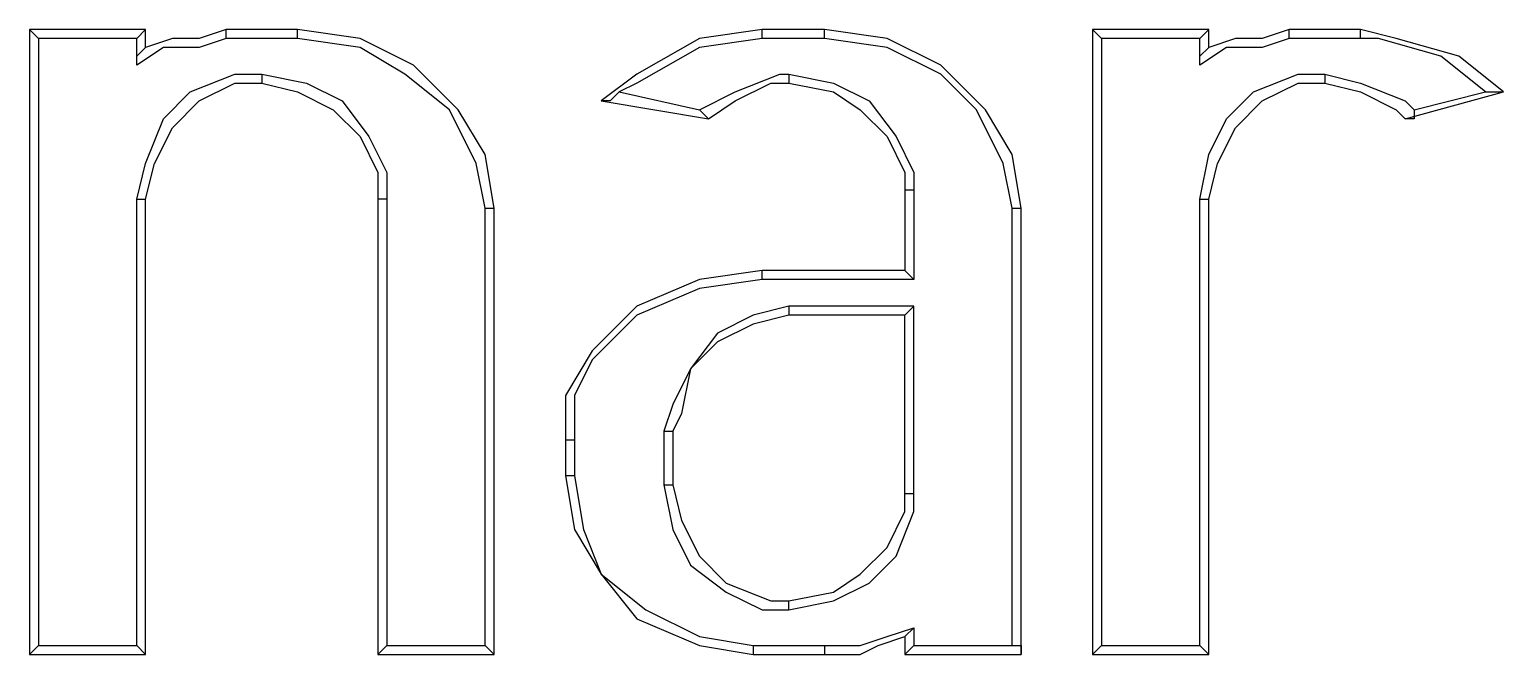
# Model space of a CAD drawing. Header units: centimetres. Extents: x -8.4 to 8.2, y -7.7 to 8.
# Drawn here: x 2.91 to 3.493, y -3.648 to -3.401 of the extents above; entities that cross this region are included whole.
import ezdxf

# ---------------------------------------------------------------- set-up
doc = ezdxf.new("R2010")
doc.units = ezdxf.units.CM
doc.header["$MEASUREMENT"] = 0
doc.layers.add('Layer 1', color=7, linetype='Continuous')

msp = doc.modelspace()

# ---------------------------------------------------------------- linework, layer by layer
at = {"layer": 'Layer 1', "lineweight": 25}
for points in [[(2.91395, -3.40431), (2.91395, -3.40431), (2.91042, -3.40078), (2.91042, -3.40078)], [(2.91042, -3.40078), (2.91042, -3.40078), (2.91042, -3.64773), (2.91042, -3.64773)], [(2.95628, -3.40078), (2.95628, -3.40078), (2.91042, -3.40078), (2.91042, -3.40078)], [(2.91395, -3.40431), (2.91395, -3.40431), (2.91395, -3.6442), (2.91395, -3.6442)], [(2.95276, -3.40431), (2.95276, -3.40431), (2.91395, -3.40431), (2.91395, -3.40431)], [(2.95276, -3.40431), (2.95276, -3.40431), (2.95628, -3.40078), (2.95628, -3.40078)], [(2.95276, -3.41489), (2.95276, -3.41489), (2.95276, -3.40431), (2.95276, -3.40431)], [(2.95628, -3.40784), (2.95628, -3.40784), (2.95628, -3.40078), (2.95628, -3.40078)], [(2.98803, -3.40431), (2.98803, -3.40431), (2.98803, -3.40078), (2.98803, -3.40078)], [(3.01626, -3.40078), (3.01626, -3.40078), (2.98803, -3.40078), (2.98803, -3.40078)], [(3.01626, -3.40431), (3.01626, -3.40431), (2.98803, -3.40431), (2.98803, -3.40431)], [(3.01626, -3.40431), (3.01626, -3.40431), (3.01626, -3.40078), (3.01626, -3.40078)], [(3.1997, -3.40431), (3.1997, -3.40431), (3.1997, -3.40078), (3.1997, -3.40078)], [(3.22439, -3.40078), (3.22439, -3.40078), (3.1997, -3.40078), (3.1997, -3.40078)], [(3.22439, -3.40431), (3.22439, -3.40431), (3.1997, -3.40431), (3.1997, -3.40431)], [(3.22439, -3.40431), (3.22439, -3.40431), (3.22439, -3.40078), (3.22439, -3.40078)], [(3.33376, -3.40431), (3.33376, -3.40431), (3.33023, -3.40078), (3.33023, -3.40078)], [(3.37609, -3.40078), (3.37609, -3.40078), (3.33023, -3.40078), (3.33023, -3.40078)], [(3.33023, -3.40078), (3.33023, -3.40078), (3.33023, -3.64773), (3.33023, -3.64773)], [(3.37256, -3.40431), (3.37256, -3.40431), (3.33376, -3.40431), (3.33376, -3.40431)], [(3.33376, -3.40431), (3.33376, -3.40431), (3.33376, -3.6442), (3.33376, -3.6442)], [(3.37256, -3.40431), (3.37256, -3.40431), (3.37609, -3.40078), (3.37609, -3.40078)], [(3.37256, -3.41489), (3.37256, -3.41489), (3.37256, -3.40431), (3.37256, -3.40431)], [(3.37609, -3.40784), (3.37609, -3.40784), (3.37609, -3.40078), (3.37609, -3.40078)], [(3.40784, -3.40431), (3.40784, -3.40431), (3.40784, -3.40078), (3.40784, -3.40078)], [(3.43606, -3.40078), (3.43606, -3.40078), (3.40784, -3.40078), (3.40784, -3.40078)], [(3.43606, -3.40431), (3.43606, -3.40431), (3.40784, -3.40431), (3.40784, -3.40431)], [(3.43606, -3.40431), (3.43606, -3.40431), (3.43606, -3.40078), (3.43606, -3.40078)], [(3.00214, -3.41842), (3.00214, -3.41842), (3.00214, -3.42195), (3.00214, -3.42195)], [(3.21028, -3.41842), (3.21028, -3.41842), (3.21028, -3.42195), (3.21028, -3.42195)], [(3.14326, -3.42548), (3.14326, -3.42548), (3.17501, -3.43253), (3.17501, -3.43253)], [(3.4537, -3.43606), (3.4537, -3.43606), (3.49251, -3.42548), (3.49251, -3.42548)], [(3.45723, -3.43253), (3.45723, -3.43253), (3.48545, -3.42548), (3.48545, -3.42548)], [(3.1362, -3.429), (3.1362, -3.429), (3.17853, -3.43606), (3.17853, -3.43606)], [(3.17501, -3.43253), (3.17501, -3.43253), (3.17853, -3.43606), (3.17853, -3.43606)], [(2.95276, -3.6442), (2.95276, -3.6442), (2.95276, -3.46781), (2.95276, -3.46781)], [(2.95276, -3.46781), (2.95276, -3.46781), (2.95628, -3.46781), (2.95628, -3.46781)], [(2.95628, -3.64773), (2.95628, -3.64773), (2.95628, -3.46781), (2.95628, -3.46781)], [(3.05153, -3.46781), (3.05153, -3.46781), (3.04801, -3.46781), (3.04801, -3.46781)], [(3.04801, -3.46781), (3.04801, -3.46781), (3.04801, -3.64773), (3.04801, -3.64773)], [(3.05153, -3.46781), (3.05153, -3.46781), (3.05153, -3.6442), (3.05153, -3.6442)], [(3.25614, -3.46428), (3.25614, -3.46428), (3.25614, -3.49603), (3.25614, -3.49603)], [(3.25967, -3.46428), (3.25967, -3.46428), (3.25967, -3.49956), (3.25967, -3.49956)], [(3.37256, -3.6442), (3.37256, -3.6442), (3.37256, -3.46781), (3.37256, -3.46781)], [(3.37256, -3.46781), (3.37256, -3.46781), (3.37609, -3.46781), (3.37609, -3.46781)], [(3.37609, -3.64773), (3.37609, -3.64773), (3.37609, -3.46781), (3.37609, -3.46781)], [(3.09034, -3.6442), (3.09034, -3.6442), (3.09034, -3.47134), (3.09034, -3.47134)], [(3.09034, -3.47134), (3.09034, -3.47134), (3.09387, -3.47134), (3.09387, -3.47134)], [(3.09387, -3.64773), (3.09387, -3.64773), (3.09387, -3.47134), (3.09387, -3.47134)], [(3.29848, -3.47134), (3.29848, -3.47134), (3.30201, -3.47134), (3.30201, -3.47134)], [(3.1997, -3.49956), (3.1997, -3.49956), (3.1997, -3.49603), (3.1997, -3.49603)], [(3.25614, -3.49603), (3.25614, -3.49603), (3.1997, -3.49603), (3.1997, -3.49603)], [(3.25967, -3.49956), (3.25967, -3.49956), (3.25614, -3.49603), (3.25614, -3.49603)], [(3.25967, -3.49956), (3.25967, -3.49956), (3.1997, -3.49956), (3.1997, -3.49956)], [(3.25967, -3.51014), (3.25967, -3.51014), (3.21028, -3.51014), (3.21028, -3.51014)], [(3.21028, -3.51014), (3.21028, -3.51014), (3.21028, -3.51367), (3.21028, -3.51367)], [(3.25614, -3.51367), (3.25614, -3.51367), (3.21028, -3.51367), (3.21028, -3.51367)], [(3.25967, -3.51014), (3.25967, -3.51014), (3.25614, -3.51367), (3.25614, -3.51367)], [(3.25614, -3.58423), (3.25614, -3.58423), (3.25614, -3.51367), (3.25614, -3.51367)], [(3.25967, -3.58423), (3.25967, -3.58423), (3.25967, -3.51014), (3.25967, -3.51014)], [(3.16089, -3.55953), (3.16089, -3.55953), (3.16089, -3.5807), (3.16089, -3.5807)], [(3.16089, -3.55953), (3.16089, -3.55953), (3.16442, -3.55953), (3.16442, -3.55953)], [(3.16442, -3.55953), (3.16442, -3.55953), (3.16442, -3.5807), (3.16442, -3.5807)], [(3.12562, -3.56306), (3.12562, -3.56306), (3.12209, -3.56306), (3.12209, -3.56306)], [(3.12209, -3.56306), (3.12209, -3.56306), (3.12209, -3.57717), (3.12209, -3.57717)], [(3.12562, -3.56306), (3.12562, -3.56306), (3.12562, -3.57717), (3.12562, -3.57717)], [(3.12562, -3.57717), (3.12562, -3.57717), (3.12209, -3.57717), (3.12209, -3.57717)], [(3.16089, -3.5807), (3.16089, -3.5807), (3.16442, -3.5807), (3.16442, -3.5807)], [(3.21028, -3.63009), (3.21028, -3.63009), (3.21028, -3.62656), (3.21028, -3.62656)], [(3.25967, -3.63714), (3.25967, -3.63714), (3.25967, -3.6442), (3.25967, -3.6442)], [(3.25614, -3.64067), (3.25614, -3.64067), (3.25614, -3.64773), (3.25614, -3.64773)], [(2.91395, -3.6442), (2.91395, -3.6442), (2.91042, -3.64773), (2.91042, -3.64773)], [(2.91042, -3.64773), (2.91042, -3.64773), (2.95628, -3.64773), (2.95628, -3.64773)], [(2.91395, -3.6442), (2.91395, -3.6442), (2.95276, -3.6442), (2.95276, -3.6442)], [(2.95276, -3.6442), (2.95276, -3.6442), (2.95628, -3.64773), (2.95628, -3.64773)], [(3.05153, -3.6442), (3.05153, -3.6442), (3.04801, -3.64773), (3.04801, -3.64773)], [(3.04801, -3.64773), (3.04801, -3.64773), (3.09387, -3.64773), (3.09387, -3.64773)], [(3.05153, -3.6442), (3.05153, -3.6442), (3.09034, -3.6442), (3.09034, -3.6442)], [(3.09034, -3.6442), (3.09034, -3.6442), (3.09387, -3.64773), (3.09387, -3.64773)], [(3.19617, -3.6442), (3.19617, -3.6442), (3.22439, -3.6442), (3.22439, -3.6442)], [(3.19617, -3.6442), (3.19617, -3.6442), (3.19617, -3.64773), (3.19617, -3.64773)], [(3.19617, -3.64773), (3.19617, -3.64773), (3.22439, -3.64773), (3.22439, -3.64773)], [(3.22439, -3.6442), (3.22439, -3.6442), (3.22439, -3.64773), (3.22439, -3.64773)], [(3.25967, -3.6442), (3.25967, -3.6442), (3.25614, -3.64773), (3.25614, -3.64773)], [(3.25614, -3.64773), (3.25614, -3.64773), (3.30201, -3.64773), (3.30201, -3.64773)], [(3.25967, -3.6442), (3.25967, -3.6442), (3.29848, -3.6442), (3.29848, -3.6442)], [(3.33376, -3.6442), (3.33376, -3.6442), (3.33023, -3.64773), (3.33023, -3.64773)], [(3.33023, -3.64773), (3.33023, -3.64773), (3.37609, -3.64773), (3.37609, -3.64773)], [(3.33376, -3.6442), (3.33376, -3.6442), (3.37256, -3.6442), (3.37256, -3.6442)], [(3.37256, -3.6442), (3.37256, -3.6442), (3.37609, -3.64773), (3.37609, -3.64773)]]:
    msp.add_open_spline(points, degree=3, dxfattribs=at)
for points, knots in [([(2.98803, -3.40431), (2.98803, -3.40431), (2.97745, -3.40784), (2.97745, -3.40784), (2.97745, -3.40784), (2.97745, -3.40784), (2.96334, -3.40784), (2.96334, -3.40784), (2.96334, -3.40784), (2.96334, -3.40784), (2.95276, -3.41489), (2.95276, -3.41489)], [0, 0, 0, 0, 0.25, 0.25, 0.25, 0.25, 0.5, 0.5, 0.5, 0.5, 1, 1, 1, 1]), ([(2.98803, -3.40078), (2.98803, -3.40078), (2.97745, -3.40431), (2.97745, -3.40431), (2.97745, -3.40431), (2.97745, -3.40431), (2.96687, -3.40431), (2.96687, -3.40431), (2.96687, -3.40431), (2.96687, -3.40431), (2.95628, -3.40784), (2.95628, -3.40784)], [0, 0, 0, 0, 0.25, 0.25, 0.25, 0.25, 0.5, 0.5, 0.5, 0.5, 1, 1, 1, 1]), ([(3.09387, -3.47134), (3.09387, -3.47134), (3.09034, -3.45017), (3.09034, -3.45017), (3.09034, -3.45017), (3.09034, -3.45017), (3.07976, -3.43253), (3.07976, -3.43253), (3.07976, -3.43253), (3.07976, -3.43253), (3.06212, -3.41489), (3.06212, -3.41489), (3.06212, -3.41489), (3.06212, -3.41489), (3.04095, -3.40431), (3.04095, -3.40431), (3.04095, -3.40431), (3.04095, -3.40431), (3.01626, -3.40078), (3.01626, -3.40078)], [0, 0, 0, 0, 0.166667, 0.166667, 0.166667, 0.166667, 0.333333, 0.333333, 0.333333, 0.333333, 0.5, 0.5, 0.5, 0.5, 0.666667, 0.666667, 0.666667, 0.666667, 1, 1, 1, 1]), ([(3.09034, -3.47134), (3.09034, -3.47134), (3.08681, -3.4537), (3.08681, -3.4537), (3.08681, -3.4537), (3.08681, -3.4537), (3.07623, -3.43253), (3.07623, -3.43253), (3.07623, -3.43253), (3.07623, -3.43253), (3.05859, -3.41842), (3.05859, -3.41842), (3.05859, -3.41842), (3.05859, -3.41842), (3.04095, -3.40784), (3.04095, -3.40784), (3.04095, -3.40784), (3.04095, -3.40784), (3.01626, -3.40431), (3.01626, -3.40431)], [0, 0, 0, 0, 0.166667, 0.166667, 0.166667, 0.166667, 0.333333, 0.333333, 0.333333, 0.333333, 0.5, 0.5, 0.5, 0.5, 0.666667, 0.666667, 0.666667, 0.666667, 1, 1, 1, 1]), ([(3.1997, -3.40078), (3.1997, -3.40078), (3.17501, -3.40431), (3.17501, -3.40431), (3.17501, -3.40431), (3.17501, -3.40431), (3.15031, -3.41842), (3.15031, -3.41842), (3.15031, -3.41842), (3.15031, -3.41842), (3.1362, -3.429), (3.1362, -3.429)], [0, 0, 0, 0, 0.25, 0.25, 0.25, 0.25, 0.5, 0.5, 0.5, 0.5, 1, 1, 1, 1]), ([(3.1997, -3.40431), (3.1997, -3.40431), (3.17501, -3.40784), (3.17501, -3.40784), (3.17501, -3.40784), (3.17501, -3.40784), (3.15031, -3.42195), (3.15031, -3.42195), (3.15031, -3.42195), (3.15031, -3.42195), (3.14326, -3.42548), (3.14326, -3.42548)], [0, 0, 0, 0, 0.25, 0.25, 0.25, 0.25, 0.5, 0.5, 0.5, 0.5, 1, 1, 1, 1]), ([(3.30201, -3.47134), (3.30201, -3.47134), (3.29848, -3.45017), (3.29848, -3.45017), (3.29848, -3.45017), (3.29848, -3.45017), (3.28789, -3.43253), (3.28789, -3.43253), (3.28789, -3.43253), (3.28789, -3.43253), (3.27026, -3.41489), (3.27026, -3.41489), (3.27026, -3.41489), (3.27026, -3.41489), (3.24909, -3.40431), (3.24909, -3.40431), (3.24909, -3.40431), (3.24909, -3.40431), (3.22439, -3.40078), (3.22439, -3.40078)], [0, 0, 0, 0, 0.166667, 0.166667, 0.166667, 0.166667, 0.333333, 0.333333, 0.333333, 0.333333, 0.5, 0.5, 0.5, 0.5, 0.666667, 0.666667, 0.666667, 0.666667, 1, 1, 1, 1]), ([(3.29848, -3.47134), (3.29848, -3.47134), (3.29495, -3.4537), (3.29495, -3.4537), (3.29495, -3.4537), (3.29495, -3.4537), (3.28437, -3.43253), (3.28437, -3.43253), (3.28437, -3.43253), (3.28437, -3.43253), (3.27026, -3.41842), (3.27026, -3.41842), (3.27026, -3.41842), (3.27026, -3.41842), (3.24909, -3.40784), (3.24909, -3.40784), (3.24909, -3.40784), (3.24909, -3.40784), (3.22439, -3.40431), (3.22439, -3.40431)], [0, 0, 0, 0, 0.166667, 0.166667, 0.166667, 0.166667, 0.333333, 0.333333, 0.333333, 0.333333, 0.5, 0.5, 0.5, 0.5, 0.666667, 0.666667, 0.666667, 0.666667, 1, 1, 1, 1]), ([(3.40784, -3.40431), (3.40784, -3.40431), (3.39726, -3.40784), (3.39726, -3.40784), (3.39726, -3.40784), (3.39726, -3.40784), (3.38314, -3.40784), (3.38314, -3.40784), (3.38314, -3.40784), (3.38314, -3.40784), (3.37256, -3.41489), (3.37256, -3.41489)], [0, 0, 0, 0, 0.25, 0.25, 0.25, 0.25, 0.5, 0.5, 0.5, 0.5, 1, 1, 1, 1]), ([(3.40784, -3.40078), (3.40784, -3.40078), (3.39726, -3.40431), (3.39726, -3.40431), (3.39726, -3.40431), (3.39726, -3.40431), (3.38667, -3.40431), (3.38667, -3.40431), (3.38667, -3.40431), (3.38667, -3.40431), (3.37609, -3.40784), (3.37609, -3.40784)], [0, 0, 0, 0, 0.25, 0.25, 0.25, 0.25, 0.5, 0.5, 0.5, 0.5, 1, 1, 1, 1]), ([(3.49251, -3.42548), (3.49251, -3.42548), (3.47487, -3.41137), (3.47487, -3.41137), (3.47487, -3.41137), (3.47487, -3.41137), (3.45017, -3.40431), (3.45017, -3.40431), (3.45017, -3.40431), (3.45017, -3.40431), (3.43606, -3.40078), (3.43606, -3.40078)], [0, 0, 0, 0, 0.25, 0.25, 0.25, 0.25, 0.5, 0.5, 0.5, 0.5, 1, 1, 1, 1]), ([(3.48545, -3.42548), (3.48545, -3.42548), (3.46781, -3.41137), (3.46781, -3.41137), (3.46781, -3.41137), (3.46781, -3.41137), (3.44312, -3.40431), (3.44312, -3.40431), (3.44312, -3.40431), (3.44312, -3.40431), (3.43606, -3.40431), (3.43606, -3.40431)], [0, 0, 0, 0, 0.25, 0.25, 0.25, 0.25, 0.5, 0.5, 0.5, 0.5, 1, 1, 1, 1]), ([(2.95276, -3.41489), (2.95276, -3.41489), (2.95276, -3.41137), (2.95276, -3.41137), (2.95276, -3.41137), (2.95276, -3.41137), (2.95628, -3.40784), (2.95628, -3.40784)], [0, 0, 0, 0, 0.333333, 0.333333, 0.333333, 0.333333, 1, 1, 1, 1]), ([(3.37256, -3.41489), (3.37256, -3.41489), (3.37256, -3.41137), (3.37256, -3.41137), (3.37256, -3.41137), (3.37256, -3.41137), (3.37609, -3.40784), (3.37609, -3.40784)], [0, 0, 0, 0, 0.333333, 0.333333, 0.333333, 0.333333, 1, 1, 1, 1]), ([(2.95276, -3.46781), (2.95276, -3.46781), (2.95628, -3.4537), (2.95628, -3.4537), (2.95628, -3.4537), (2.95628, -3.4537), (2.96334, -3.43606), (2.96334, -3.43606), (2.96334, -3.43606), (2.96334, -3.43606), (2.97392, -3.42548), (2.97392, -3.42548), (2.97392, -3.42548), (2.97392, -3.42548), (2.99156, -3.41842), (2.99156, -3.41842), (2.99156, -3.41842), (2.99156, -3.41842), (3.00214, -3.41842), (3.00214, -3.41842)], [0, 0, 0, 0, 0.166667, 0.166667, 0.166667, 0.166667, 0.333333, 0.333333, 0.333333, 0.333333, 0.5, 0.5, 0.5, 0.5, 0.666667, 0.666667, 0.666667, 0.666667, 1, 1, 1, 1]), ([(2.95628, -3.46781), (2.95628, -3.46781), (2.95981, -3.4537), (2.95981, -3.4537), (2.95981, -3.4537), (2.95981, -3.4537), (2.96687, -3.43959), (2.96687, -3.43959), (2.96687, -3.43959), (2.96687, -3.43959), (2.97745, -3.429), (2.97745, -3.429), (2.97745, -3.429), (2.97745, -3.429), (2.99156, -3.42195), (2.99156, -3.42195), (2.99156, -3.42195), (2.99156, -3.42195), (3.00214, -3.42195), (3.00214, -3.42195)], [0, 0, 0, 0, 0.166667, 0.166667, 0.166667, 0.166667, 0.333333, 0.333333, 0.333333, 0.333333, 0.5, 0.5, 0.5, 0.5, 0.666667, 0.666667, 0.666667, 0.666667, 1, 1, 1, 1]), ([(3.00214, -3.41842), (3.00214, -3.41842), (3.01978, -3.42195), (3.01978, -3.42195), (3.01978, -3.42195), (3.01978, -3.42195), (3.03389, -3.429), (3.03389, -3.429), (3.03389, -3.429), (3.03389, -3.429), (3.04448, -3.44312), (3.04448, -3.44312), (3.04448, -3.44312), (3.04448, -3.44312), (3.05153, -3.45723), (3.05153, -3.45723), (3.05153, -3.45723), (3.05153, -3.45723), (3.05153, -3.46781), (3.05153, -3.46781)], [0, 0, 0, 0, 0.166667, 0.166667, 0.166667, 0.166667, 0.333333, 0.333333, 0.333333, 0.333333, 0.5, 0.5, 0.5, 0.5, 0.666667, 0.666667, 0.666667, 0.666667, 1, 1, 1, 1]), ([(3.00214, -3.42195), (3.00214, -3.42195), (3.01626, -3.42548), (3.01626, -3.42548), (3.01626, -3.42548), (3.01626, -3.42548), (3.03037, -3.43253), (3.03037, -3.43253), (3.03037, -3.43253), (3.03037, -3.43253), (3.04095, -3.44312), (3.04095, -3.44312), (3.04095, -3.44312), (3.04095, -3.44312), (3.04801, -3.45723), (3.04801, -3.45723), (3.04801, -3.45723), (3.04801, -3.45723), (3.04801, -3.46781), (3.04801, -3.46781)], [0, 0, 0, 0, 0.166667, 0.166667, 0.166667, 0.166667, 0.333333, 0.333333, 0.333333, 0.333333, 0.5, 0.5, 0.5, 0.5, 0.666667, 0.666667, 0.666667, 0.666667, 1, 1, 1, 1]), ([(3.17501, -3.43253), (3.17501, -3.43253), (3.18912, -3.42548), (3.18912, -3.42548), (3.18912, -3.42548), (3.18912, -3.42548), (3.20676, -3.41842), (3.20676, -3.41842), (3.20676, -3.41842), (3.20676, -3.41842), (3.21028, -3.41842), (3.21028, -3.41842)], [0, 0, 0, 0, 0.25, 0.25, 0.25, 0.25, 0.5, 0.5, 0.5, 0.5, 1, 1, 1, 1]), ([(3.17853, -3.43606), (3.17853, -3.43606), (3.18912, -3.429), (3.18912, -3.429), (3.18912, -3.429), (3.18912, -3.429), (3.20323, -3.42195), (3.20323, -3.42195), (3.20323, -3.42195), (3.20323, -3.42195), (3.21028, -3.42195), (3.21028, -3.42195)], [0, 0, 0, 0, 0.25, 0.25, 0.25, 0.25, 0.5, 0.5, 0.5, 0.5, 1, 1, 1, 1]), ([(3.21028, -3.41842), (3.21028, -3.41842), (3.22792, -3.42195), (3.22792, -3.42195), (3.22792, -3.42195), (3.22792, -3.42195), (3.24203, -3.429), (3.24203, -3.429), (3.24203, -3.429), (3.24203, -3.429), (3.25262, -3.44312), (3.25262, -3.44312), (3.25262, -3.44312), (3.25262, -3.44312), (3.25967, -3.45723), (3.25967, -3.45723), (3.25967, -3.45723), (3.25967, -3.45723), (3.25967, -3.46428), (3.25967, -3.46428)], [0, 0, 0, 0, 0.166667, 0.166667, 0.166667, 0.166667, 0.333333, 0.333333, 0.333333, 0.333333, 0.5, 0.5, 0.5, 0.5, 0.666667, 0.666667, 0.666667, 0.666667, 1, 1, 1, 1]), ([(3.21028, -3.42195), (3.21028, -3.42195), (3.22792, -3.42548), (3.22792, -3.42548), (3.22792, -3.42548), (3.22792, -3.42548), (3.23851, -3.43253), (3.23851, -3.43253), (3.23851, -3.43253), (3.23851, -3.43253), (3.24909, -3.44312), (3.24909, -3.44312), (3.24909, -3.44312), (3.24909, -3.44312), (3.25614, -3.45723), (3.25614, -3.45723), (3.25614, -3.45723), (3.25614, -3.45723), (3.25614, -3.46428), (3.25614, -3.46428)], [0, 0, 0, 0, 0.166667, 0.166667, 0.166667, 0.166667, 0.333333, 0.333333, 0.333333, 0.333333, 0.5, 0.5, 0.5, 0.5, 0.666667, 0.666667, 0.666667, 0.666667, 1, 1, 1, 1]), ([(3.37256, -3.46781), (3.37256, -3.46781), (3.37609, -3.45017), (3.37609, -3.45017), (3.37609, -3.45017), (3.37609, -3.45017), (3.38314, -3.43606), (3.38314, -3.43606), (3.38314, -3.43606), (3.38314, -3.43606), (3.39373, -3.42548), (3.39373, -3.42548), (3.39373, -3.42548), (3.39373, -3.42548), (3.41137, -3.41842), (3.41137, -3.41842), (3.41137, -3.41842), (3.41137, -3.41842), (3.42195, -3.41842), (3.42195, -3.41842)], [0, 0, 0, 0, 0.166667, 0.166667, 0.166667, 0.166667, 0.333333, 0.333333, 0.333333, 0.333333, 0.5, 0.5, 0.5, 0.5, 0.666667, 0.666667, 0.666667, 0.666667, 1, 1, 1, 1]), ([(3.37609, -3.46781), (3.37609, -3.46781), (3.37962, -3.4537), (3.37962, -3.4537), (3.37962, -3.4537), (3.37962, -3.4537), (3.38667, -3.43959), (3.38667, -3.43959), (3.38667, -3.43959), (3.38667, -3.43959), (3.39726, -3.429), (3.39726, -3.429), (3.39726, -3.429), (3.39726, -3.429), (3.41137, -3.42195), (3.41137, -3.42195), (3.41137, -3.42195), (3.41137, -3.42195), (3.42195, -3.42195), (3.42195, -3.42195)], [0, 0, 0, 0, 0.166667, 0.166667, 0.166667, 0.166667, 0.333333, 0.333333, 0.333333, 0.333333, 0.5, 0.5, 0.5, 0.5, 0.666667, 0.666667, 0.666667, 0.666667, 1, 1, 1, 1]), ([(3.42195, -3.41842), (3.42195, -3.41842), (3.42195, -3.41842), (3.42195, -3.41842), (3.42195, -3.41842), (3.42195, -3.41842), (3.42195, -3.42195), (3.42195, -3.42195)], [0, 0, 0, 0, 0.333333, 0.333333, 0.333333, 0.333333, 1, 1, 1, 1]), ([(3.42195, -3.41842), (3.42195, -3.41842), (3.43606, -3.42195), (3.43606, -3.42195), (3.43606, -3.42195), (3.43606, -3.42195), (3.4537, -3.429), (3.4537, -3.429), (3.4537, -3.429), (3.4537, -3.429), (3.45723, -3.43253), (3.45723, -3.43253)], [0, 0, 0, 0, 0.25, 0.25, 0.25, 0.25, 0.5, 0.5, 0.5, 0.5, 1, 1, 1, 1]), ([(3.42195, -3.42195), (3.42195, -3.42195), (3.43606, -3.42548), (3.43606, -3.42548), (3.43606, -3.42548), (3.43606, -3.42548), (3.45017, -3.43253), (3.45017, -3.43253), (3.45017, -3.43253), (3.45017, -3.43253), (3.4537, -3.43606), (3.4537, -3.43606)], [0, 0, 0, 0, 0.25, 0.25, 0.25, 0.25, 0.5, 0.5, 0.5, 0.5, 1, 1, 1, 1]), ([(3.14326, -3.42548), (3.14326, -3.42548), (3.13973, -3.429), (3.13973, -3.429), (3.13973, -3.429), (3.13973, -3.429), (3.1362, -3.429), (3.1362, -3.429)], [0, 0, 0, 0, 0.333333, 0.333333, 0.333333, 0.333333, 1, 1, 1, 1]), ([(3.48545, -3.42548), (3.48545, -3.42548), (3.48898, -3.42548), (3.48898, -3.42548), (3.48898, -3.42548), (3.48898, -3.42548), (3.49251, -3.42548), (3.49251, -3.42548)], [0, 0, 0, 0, 0.333333, 0.333333, 0.333333, 0.333333, 1, 1, 1, 1]), ([(3.45723, -3.43253), (3.45723, -3.43253), (3.45723, -3.43606), (3.45723, -3.43606), (3.45723, -3.43606), (3.45723, -3.43606), (3.4537, -3.43606), (3.4537, -3.43606)], [0, 0, 0, 0, 0.333333, 0.333333, 0.333333, 0.333333, 1, 1, 1, 1]), ([(3.25967, -3.46428), (3.25967, -3.46428), (3.25967, -3.46428), (3.25967, -3.46428), (3.25967, -3.46428), (3.25967, -3.46428), (3.25614, -3.46428), (3.25614, -3.46428)], [0, 0, 0, 0, 0.333333, 0.333333, 0.333333, 0.333333, 1, 1, 1, 1]), ([(3.29848, -3.6442), (3.29848, -3.6442), (3.29848, -3.59481), (3.29848, -3.59481), (3.29848, -3.59481), (3.29848, -3.59481), (3.29848, -3.54542), (3.29848, -3.54542), (3.29848, -3.54542), (3.29848, -3.54542), (3.29848, -3.47134), (3.29848, -3.47134)], [0, 0, 0, 0, 0.25, 0.25, 0.25, 0.25, 0.5, 0.5, 0.5, 0.5, 1, 1, 1, 1]), ([(3.30201, -3.64773), (3.30201, -3.64773), (3.30201, -3.59834), (3.30201, -3.59834), (3.30201, -3.59834), (3.30201, -3.59834), (3.30201, -3.54895), (3.30201, -3.54895), (3.30201, -3.54895), (3.30201, -3.54895), (3.30201, -3.47134), (3.30201, -3.47134)], [0, 0, 0, 0, 0.25, 0.25, 0.25, 0.25, 0.5, 0.5, 0.5, 0.5, 1, 1, 1, 1]), ([(3.1997, -3.49603), (3.1997, -3.49603), (3.17501, -3.49956), (3.17501, -3.49956), (3.17501, -3.49956), (3.17501, -3.49956), (3.15031, -3.51014), (3.15031, -3.51014), (3.15031, -3.51014), (3.15031, -3.51014), (3.13267, -3.52778), (3.13267, -3.52778), (3.13267, -3.52778), (3.13267, -3.52778), (3.12209, -3.54542), (3.12209, -3.54542), (3.12209, -3.54542), (3.12209, -3.54542), (3.12209, -3.56306), (3.12209, -3.56306)], [0, 0, 0, 0, 0.166667, 0.166667, 0.166667, 0.166667, 0.333333, 0.333333, 0.333333, 0.333333, 0.5, 0.5, 0.5, 0.5, 0.666667, 0.666667, 0.666667, 0.666667, 1, 1, 1, 1]), ([(3.1997, -3.49956), (3.1997, -3.49956), (3.17501, -3.50309), (3.17501, -3.50309), (3.17501, -3.50309), (3.17501, -3.50309), (3.15031, -3.51367), (3.15031, -3.51367), (3.15031, -3.51367), (3.15031, -3.51367), (3.13267, -3.53131), (3.13267, -3.53131), (3.13267, -3.53131), (3.13267, -3.53131), (3.12562, -3.54542), (3.12562, -3.54542), (3.12562, -3.54542), (3.12562, -3.54542), (3.12562, -3.56306), (3.12562, -3.56306)], [0, 0, 0, 0, 0.166667, 0.166667, 0.166667, 0.166667, 0.333333, 0.333333, 0.333333, 0.333333, 0.5, 0.5, 0.5, 0.5, 0.666667, 0.666667, 0.666667, 0.666667, 1, 1, 1, 1]), ([(3.21028, -3.51014), (3.21028, -3.51014), (3.19617, -3.51367), (3.19617, -3.51367), (3.19617, -3.51367), (3.19617, -3.51367), (3.18206, -3.52073), (3.18206, -3.52073), (3.18206, -3.52073), (3.18206, -3.52073), (3.17148, -3.53484), (3.17148, -3.53484), (3.17148, -3.53484), (3.17148, -3.53484), (3.16442, -3.54895), (3.16442, -3.54895), (3.16442, -3.54895), (3.16442, -3.54895), (3.16089, -3.55953), (3.16089, -3.55953)], [0, 0, 0, 0, 0.166667, 0.166667, 0.166667, 0.166667, 0.333333, 0.333333, 0.333333, 0.333333, 0.5, 0.5, 0.5, 0.5, 0.666667, 0.666667, 0.666667, 0.666667, 1, 1, 1, 1]), ([(3.21028, -3.51367), (3.21028, -3.51367), (3.19617, -3.5172), (3.19617, -3.5172), (3.19617, -3.5172), (3.19617, -3.5172), (3.18206, -3.52425), (3.18206, -3.52425), (3.18206, -3.52425), (3.18206, -3.52425), (3.17148, -3.53484), (3.17148, -3.53484), (3.17148, -3.53484), (3.17148, -3.53484), (3.16795, -3.55248), (3.16795, -3.55248), (3.16795, -3.55248), (3.16795, -3.55248), (3.16442, -3.55953), (3.16442, -3.55953)], [0, 0, 0, 0, 0.166667, 0.166667, 0.166667, 0.166667, 0.333333, 0.333333, 0.333333, 0.333333, 0.5, 0.5, 0.5, 0.5, 0.666667, 0.666667, 0.666667, 0.666667, 1, 1, 1, 1]), ([(3.12209, -3.57717), (3.12209, -3.57717), (3.12562, -3.59834), (3.12562, -3.59834), (3.12562, -3.59834), (3.12562, -3.59834), (3.1362, -3.61598), (3.1362, -3.61598), (3.1362, -3.61598), (3.1362, -3.61598), (3.15031, -3.63362), (3.15031, -3.63362), (3.15031, -3.63362), (3.15031, -3.63362), (3.17501, -3.6442), (3.17501, -3.6442), (3.17501, -3.6442), (3.17501, -3.6442), (3.19617, -3.64773), (3.19617, -3.64773)], [0, 0, 0, 0, 0.166667, 0.166667, 0.166667, 0.166667, 0.333333, 0.333333, 0.333333, 0.333333, 0.5, 0.5, 0.5, 0.5, 0.666667, 0.666667, 0.666667, 0.666667, 1, 1, 1, 1]), ([(3.12562, -3.57717), (3.12562, -3.57717), (3.12914, -3.59834), (3.12914, -3.59834), (3.12914, -3.59834), (3.12914, -3.59834), (3.1362, -3.61598), (3.1362, -3.61598), (3.1362, -3.61598), (3.1362, -3.61598), (3.15384, -3.63009), (3.15384, -3.63009), (3.15384, -3.63009), (3.15384, -3.63009), (3.17501, -3.64067), (3.17501, -3.64067), (3.17501, -3.64067), (3.17501, -3.64067), (3.19617, -3.6442), (3.19617, -3.6442)], [0, 0, 0, 0, 0.166667, 0.166667, 0.166667, 0.166667, 0.333333, 0.333333, 0.333333, 0.333333, 0.5, 0.5, 0.5, 0.5, 0.666667, 0.666667, 0.666667, 0.666667, 1, 1, 1, 1]), ([(3.16089, -3.5807), (3.16089, -3.5807), (3.16442, -3.59834), (3.16442, -3.59834), (3.16442, -3.59834), (3.16442, -3.59834), (3.17148, -3.61245), (3.17148, -3.61245), (3.17148, -3.61245), (3.17148, -3.61245), (3.18559, -3.62303), (3.18559, -3.62303), (3.18559, -3.62303), (3.18559, -3.62303), (3.1997, -3.63009), (3.1997, -3.63009), (3.1997, -3.63009), (3.1997, -3.63009), (3.21028, -3.63009), (3.21028, -3.63009)], [0, 0, 0, 0, 0.166667, 0.166667, 0.166667, 0.166667, 0.333333, 0.333333, 0.333333, 0.333333, 0.5, 0.5, 0.5, 0.5, 0.666667, 0.666667, 0.666667, 0.666667, 1, 1, 1, 1]), ([(3.16442, -3.5807), (3.16442, -3.5807), (3.16795, -3.59481), (3.16795, -3.59481), (3.16795, -3.59481), (3.16795, -3.59481), (3.17501, -3.60892), (3.17501, -3.60892), (3.17501, -3.60892), (3.17501, -3.60892), (3.18559, -3.6195), (3.18559, -3.6195), (3.18559, -3.6195), (3.18559, -3.6195), (3.20323, -3.62656), (3.20323, -3.62656), (3.20323, -3.62656), (3.20323, -3.62656), (3.21028, -3.62656), (3.21028, -3.62656)], [0, 0, 0, 0, 0.166667, 0.166667, 0.166667, 0.166667, 0.333333, 0.333333, 0.333333, 0.333333, 0.5, 0.5, 0.5, 0.5, 0.666667, 0.666667, 0.666667, 0.666667, 1, 1, 1, 1]), ([(3.21028, -3.63009), (3.21028, -3.63009), (3.22792, -3.62656), (3.22792, -3.62656), (3.22792, -3.62656), (3.22792, -3.62656), (3.24203, -3.6195), (3.24203, -3.6195), (3.24203, -3.6195), (3.24203, -3.6195), (3.25262, -3.60892), (3.25262, -3.60892), (3.25262, -3.60892), (3.25262, -3.60892), (3.25967, -3.59128), (3.25967, -3.59128), (3.25967, -3.59128), (3.25967, -3.59128), (3.25967, -3.58423), (3.25967, -3.58423)], [0, 0, 0, 0, 0.166667, 0.166667, 0.166667, 0.166667, 0.333333, 0.333333, 0.333333, 0.333333, 0.5, 0.5, 0.5, 0.5, 0.666667, 0.666667, 0.666667, 0.666667, 1, 1, 1, 1]), ([(3.21028, -3.62656), (3.21028, -3.62656), (3.22792, -3.62303), (3.22792, -3.62303), (3.22792, -3.62303), (3.22792, -3.62303), (3.23851, -3.61598), (3.23851, -3.61598), (3.23851, -3.61598), (3.23851, -3.61598), (3.24909, -3.60539), (3.24909, -3.60539), (3.24909, -3.60539), (3.24909, -3.60539), (3.25614, -3.59128), (3.25614, -3.59128), (3.25614, -3.59128), (3.25614, -3.59128), (3.25614, -3.58423), (3.25614, -3.58423)], [0, 0, 0, 0, 0.166667, 0.166667, 0.166667, 0.166667, 0.333333, 0.333333, 0.333333, 0.333333, 0.5, 0.5, 0.5, 0.5, 0.666667, 0.666667, 0.666667, 0.666667, 1, 1, 1, 1]), ([(3.25967, -3.58423), (3.25967, -3.58423), (3.25967, -3.58423), (3.25967, -3.58423), (3.25967, -3.58423), (3.25967, -3.58423), (3.25614, -3.58423), (3.25614, -3.58423)], [0, 0, 0, 0, 0.333333, 0.333333, 0.333333, 0.333333, 1, 1, 1, 1]), ([(3.22439, -3.6442), (3.22439, -3.6442), (3.23851, -3.6442), (3.23851, -3.6442), (3.23851, -3.6442), (3.23851, -3.6442), (3.24909, -3.64067), (3.24909, -3.64067), (3.24909, -3.64067), (3.24909, -3.64067), (3.25967, -3.63714), (3.25967, -3.63714)], [0, 0, 0, 0, 0.25, 0.25, 0.25, 0.25, 0.5, 0.5, 0.5, 0.5, 1, 1, 1, 1]), ([(3.25967, -3.63714), (3.25967, -3.63714), (3.25967, -3.63714), (3.25967, -3.63714), (3.25967, -3.63714), (3.25967, -3.63714), (3.25614, -3.64067), (3.25614, -3.64067)], [0, 0, 0, 0, 0.333333, 0.333333, 0.333333, 0.333333, 1, 1, 1, 1]), ([(3.22439, -3.64773), (3.22439, -3.64773), (3.23851, -3.64773), (3.23851, -3.64773), (3.23851, -3.64773), (3.23851, -3.64773), (3.24556, -3.6442), (3.24556, -3.6442), (3.24556, -3.6442), (3.24556, -3.6442), (3.25614, -3.64067), (3.25614, -3.64067)], [0, 0, 0, 0, 0.25, 0.25, 0.25, 0.25, 0.5, 0.5, 0.5, 0.5, 1, 1, 1, 1]), ([(3.29848, -3.6442), (3.29848, -3.6442), (3.30201, -3.6442), (3.30201, -3.6442), (3.30201, -3.6442), (3.30201, -3.6442), (3.30201, -3.64773), (3.30201, -3.64773)], [0, 0, 0, 0, 0.333333, 0.333333, 0.333333, 0.333333, 1, 1, 1, 1])]:
    msp.add_open_spline(points, degree=3, knots=knots, dxfattribs=at)

doc.saveas('drawing.dxf')
